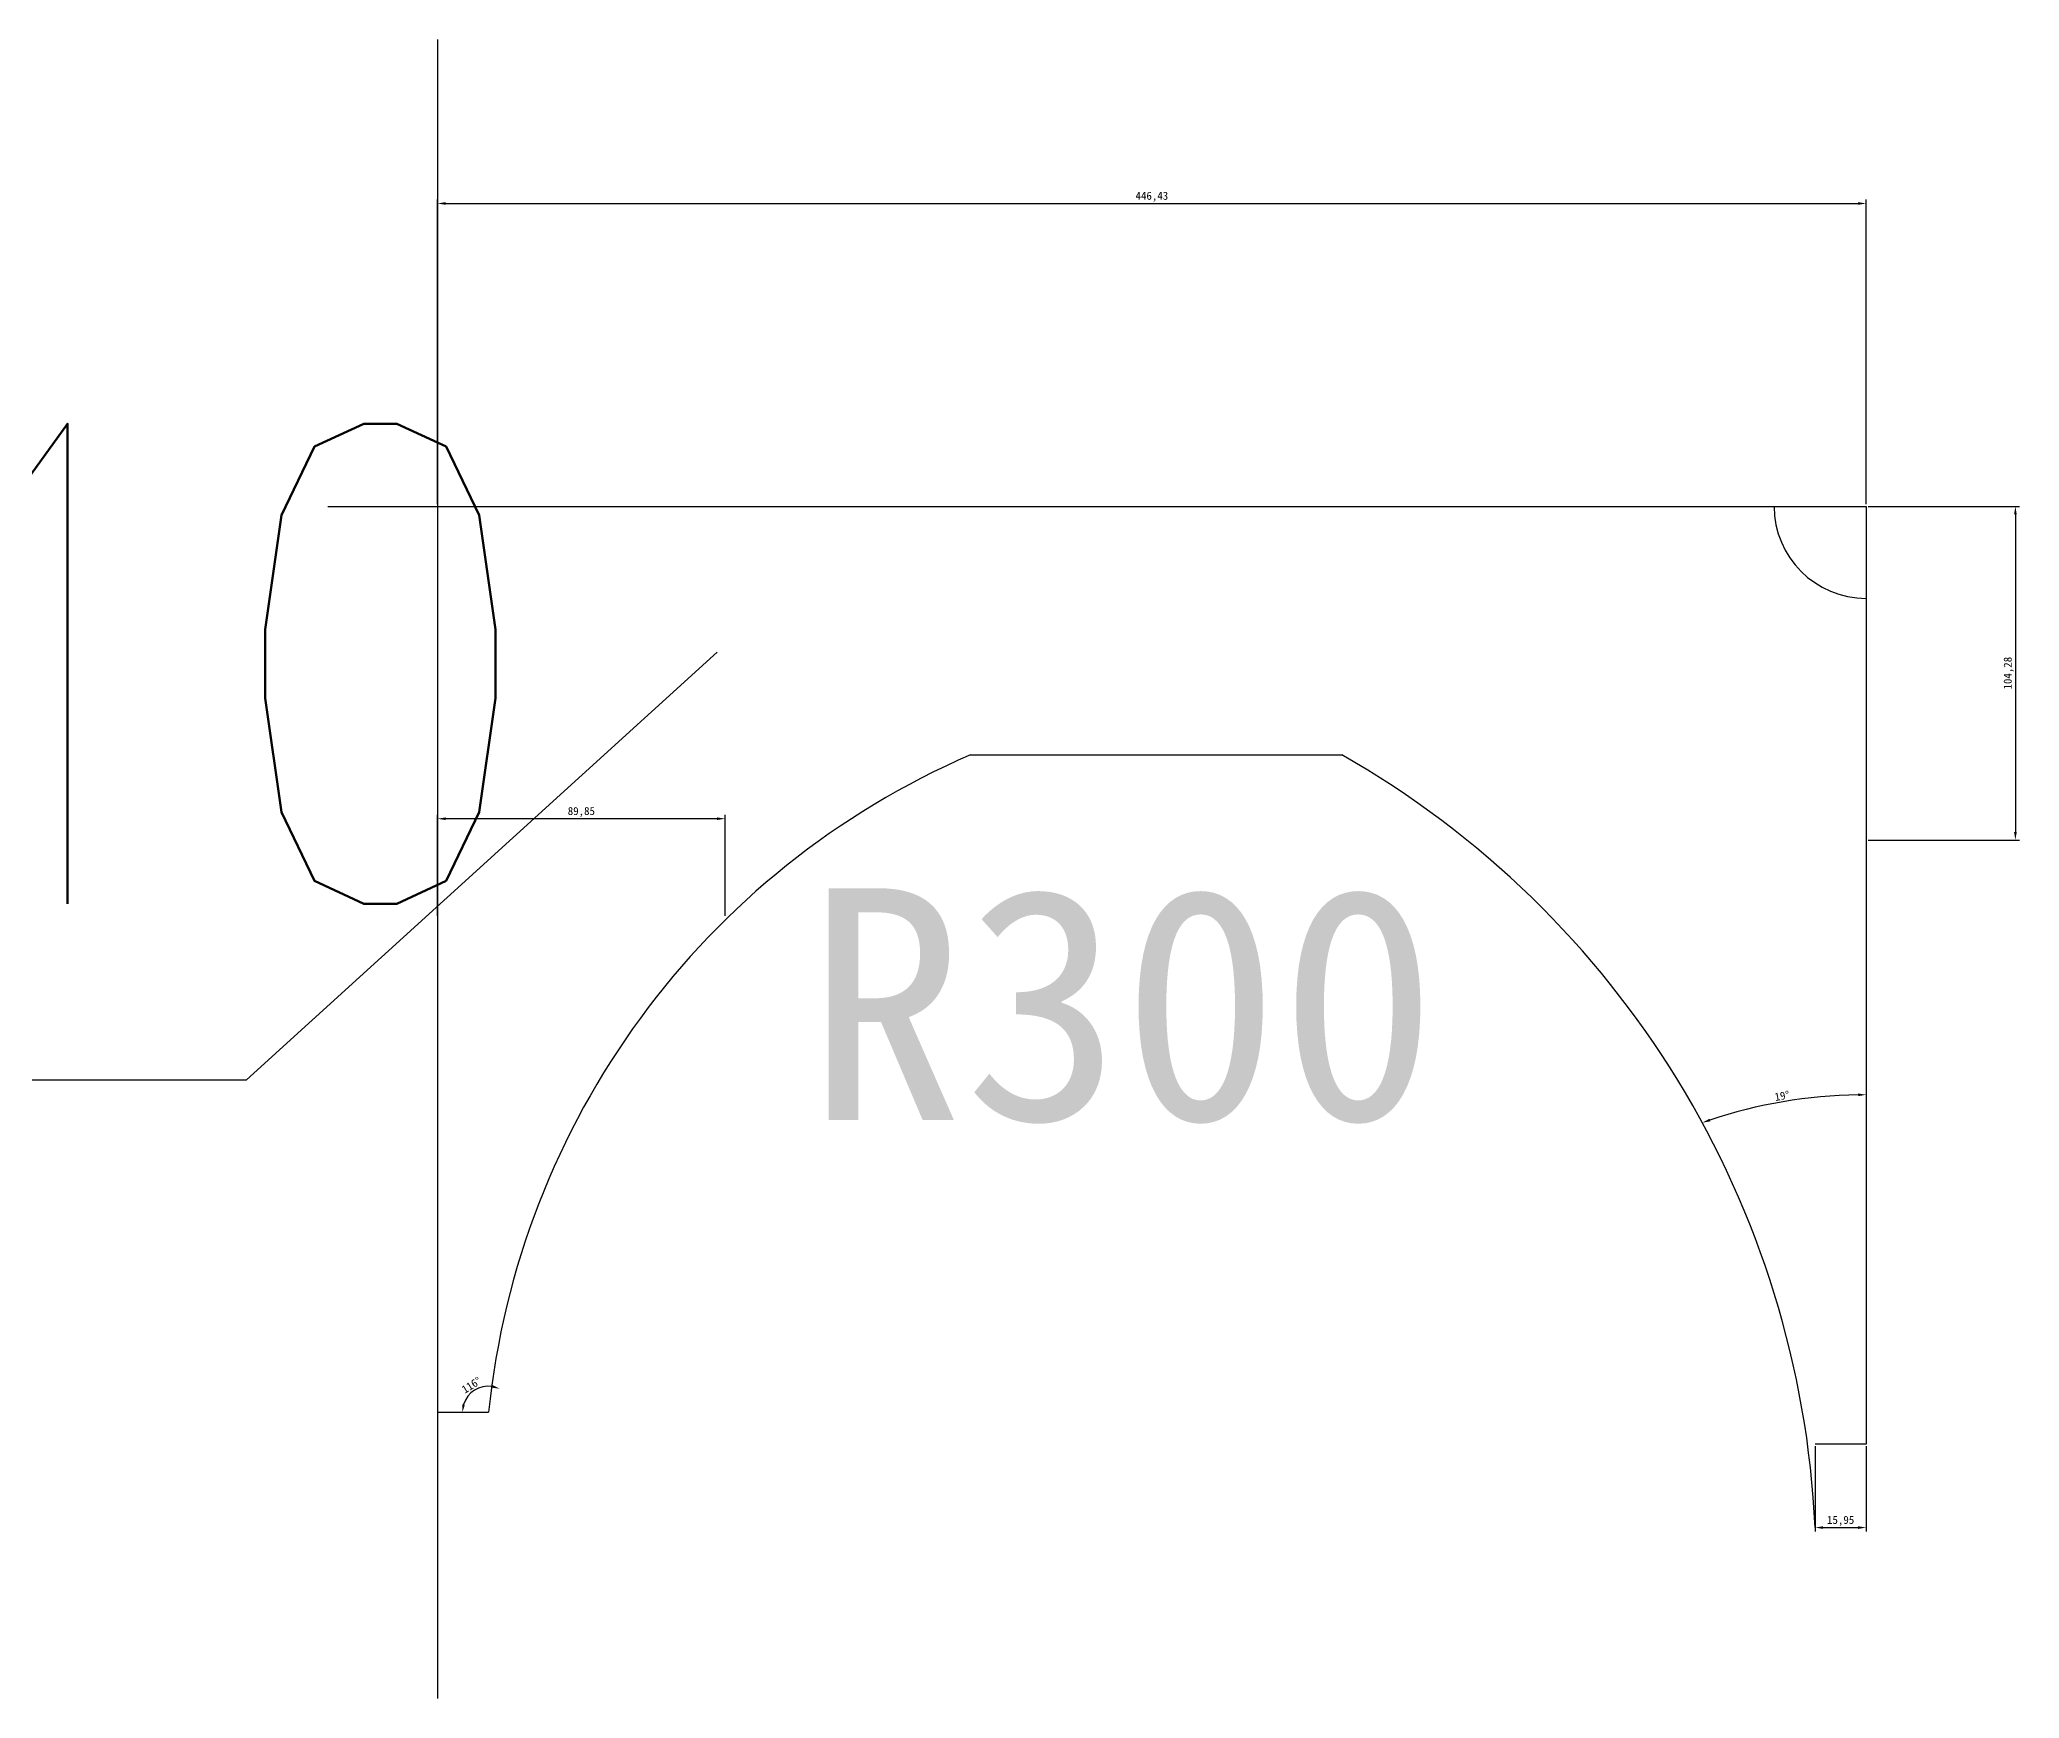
# Model space of a CAD drawing. Header units: millimetres. Extents: x -8154 to 2131, y 2597 to 6746.
# Drawn here: x 1512 to 2131, y 2670 to 3188 of the extents above; entities that cross this region are included whole.
import ezdxf

# ---------------------------------------------------------------- set-up
doc = ezdxf.new("R2010")
doc.units = ezdxf.units.MM
doc.layers.add('100-TX1', color=7, linetype='Continuous')
doc.styles.add('JNRD_E1', font='romans.shx', dxfattribs={"width": 0.8})
doc.styles.get("Standard").update_dxf_attribs({"font": ''})
doc.styles.get('Standard').set_extended_font_data('SimSun')
doc.dimstyles.new('ISO-25', dxfattribs={"dimtxt": 2.5, "dimasz": 2.5, "dimexe": 1.25, "dimexo": 0.625, "dimtad": 1, "dimtxsty": 'Standard', "dimcen": 2.5, "dimazin": 3, "dimtfac": 1, "dimtmove": 0, "dimatfit": 3})

# ---------------------------------------------------------------- blocks, each defined once
blk = doc.blocks.new('*D99')
at = {"color": 0, "lineweight": -2}
for p, q in [((1636.62, 2914.14), (1636.62, 2945.75)), ((1726.47, 2914.14), (1726.47, 2945.75)), ((1723.97, 2944.5), (1639.12, 2944.5))]:
    blk.add_line(p, q, dxfattribs=at)
at = {"color": 0}
for points in [[(1639.12, 2944.92), (1639.12, 2944.09), (1636.62, 2944.5)], [(1723.97, 2944.09), (1723.97, 2944.92), (1726.47, 2944.5)]]:
    blk.add_solid(points, dxfattribs=at)
at = {"layer": 'Defpoints', "color": 0}
for p in [(1636.62, 2944.5), (1636.62, 2913.52), (1726.47, 2913.52)]:
    blk.add_point(p, dxfattribs=at)
at = {"color": 0, "insert": (1681.55, 2946.59), "char_height": 2.5, "attachment_point": 5}
blk.add_mtext('89,85', dxfattribs=at)
blk = doc.blocks.new('*D100')
at = {"color": 0, "lineweight": -2}
blk.add_arc((1652.55, 2759), 8.19, 81.99803, 162.43632, dxfattribs=at)
at = {"color": 0}
for points in [[(1653.57, 2766.71), (1653.81, 2767.51), (1656.09, 2766.39)], [(1644.34, 2761.54), (1645.16, 2761.41), (1644.37, 2759)]]:
    blk.add_solid(points, dxfattribs=at)
at = {"layer": 'Defpoints', "color": 0}
for p in [(1726.47, 2913.52), (1650.72, 2766.98), (1636.62, 2759), (1652.55, 2759), (1652.55, 2759)]:
    blk.add_point(p, dxfattribs=at)
at = {"color": 0, "insert": (1647.19, 2767.52), "char_height": 2.5, "attachment_point": 5, "rotation": 32.21718}
blk.add_mtext('116%%d', dxfattribs=at)
blk = doc.blocks.new('*D101')
at = {"color": 0, "lineweight": -2}
blk.add_arc((2083.05, 2703.53), 154.72, 90.92581, 108.40783, dxfattribs=at)
at = {"color": 0}
for points in [[(2080.56, 2857.81), (2080.55, 2858.64), (2083.05, 2858.25)], [(2034.06, 2850.72), (2034.33, 2849.94), (2031.83, 2849.52)]]:
    blk.add_solid(points, dxfattribs=at)
at = {"layer": 'Defpoints', "color": 0}
for p in [(2083.05, 3042.13), (2014.4, 2899.21), (2050.89, 2854.87), (2067.1, 2749), (2083.05, 2749)]:
    blk.add_point(p, dxfattribs=at)
at = {"color": 0, "insert": (2056.76, 2857.9), "char_height": 2.5, "attachment_point": 5, "rotation": 9.66682}
blk.add_mtext('19%%d', dxfattribs=at)
blk = doc.blocks.new('*D102')
at = {"color": 0, "lineweight": -2}
for p, q in [((1636.62, 3042.76), (1636.62, 3138.03)), ((1639.12, 3136.78), (2080.55, 3136.78)), ((2083.05, 3042.76), (2083.05, 3138.03))]:
    blk.add_line(p, q, dxfattribs=at)
at = {"color": 0}
for points in [[(1639.12, 3137.2), (1639.12, 3136.36), (1636.62, 3136.78)], [(2080.55, 3136.36), (2080.55, 3137.2), (2083.05, 3136.78)]]:
    blk.add_solid(points, dxfattribs=at)
at = {"layer": 'Defpoints', "color": 0}
for p in [(2083.05, 3136.78), (1636.62, 3042.13), (2083.05, 3042.13)]:
    blk.add_point(p, dxfattribs=at)
at = {"color": 0, "insert": (1859.84, 3138.86), "char_height": 2.5, "attachment_point": 5}
blk.add_mtext('446,43', dxfattribs=at)
blk = doc.blocks.new('*D103')
at = {"color": 0, "lineweight": -2}
for p, q in [((2083.68, 3042.13), (2130.94, 3042.13)), ((2129.69, 3039.63), (2129.69, 2940.35)), ((2083.68, 2937.85), (2130.94, 2937.85))]:
    blk.add_line(p, q, dxfattribs=at)
at = {"color": 0}
for points in [[(2130.11, 3039.63), (2129.27, 3039.63), (2129.69, 3042.13)], [(2129.27, 2940.35), (2130.11, 2940.35), (2129.69, 2937.85)]]:
    blk.add_solid(points, dxfattribs=at)
at = {"layer": 'Defpoints', "color": 0}
for p in [(2083.05, 3042.13), (2083.05, 2937.85), (2129.69, 2937.85)]:
    blk.add_point(p, dxfattribs=at)
at = {"color": 0, "insert": (2127.6, 2989.99), "char_height": 2.5, "attachment_point": 5, "rotation": 90}
blk.add_mtext('104,28', dxfattribs=at)
blk = doc.blocks.new('*D104')
at = {"color": 0, "lineweight": -2}
for p, q in [((2067.1, 2748.38), (2067.1, 2721.73)), ((2083.05, 2748.38), (2083.05, 2721.73)), ((2069.6, 2722.98), (2080.55, 2722.98))]:
    blk.add_line(p, q, dxfattribs=at)
at = {"color": 0}
for points in [[(2069.6, 2723.4), (2069.6, 2722.57), (2067.1, 2722.98)], [(2080.55, 2722.57), (2080.55, 2723.4), (2083.05, 2722.98)]]:
    blk.add_solid(points, dxfattribs=at)
at = {"layer": 'Defpoints', "color": 0}
for p in [(2067.1, 2749), (2083.05, 2749), (2083.05, 2722.98)]:
    blk.add_point(p, dxfattribs=at)
at = {"color": 0, "insert": (2075.08, 2725.07), "char_height": 2.5, "attachment_point": 5}
blk.add_mtext('15,95', dxfattribs=at)

msp = doc.modelspace()

# ---------------------------------------------------------------- linework, layer by layer
for p, q in [((1636.62, 3187.991), (1636.62, 2669.6)), ((1602.377, 3042.13), (2083.055, 3042.13)), ((2083.055, 3042.13), (2083.055, 2749.001)), ((1576.958, 2862.93), (1723.972, 2996.603)), ((1803.168, 2964.485), (1919.178, 2964.485)), ((1218.462, 2862.93), (1576.958, 2862.93)), ((1636.62, 2759.002), (1652.555, 2759.002)), ((2083.055, 2749.001), (2067.1, 2749.001))]:
    msp.add_line(p, q)
for centre, radius, start, end in [((2083.055, 3042.13), 28.764, 180, 270), ((1903.284, 2733.164), 252.057, 113.402904, 174.116149), ((1773.9, 2709.448), 293.512, 2.6431, 60.332676)]:
    msp.add_arc(centre, radius, start, end)

# ---------------------------------------------------------------- texts
msp.add_text('R300', height=72.4065, rotation=1080).set_placement((1751.944, 2850.367))
at = {"layer": '100-TX1', "color": 2, "linetype": 'Continuous', "style": 'JNRD_E1', "width": 0.8}
msp.add_text('FL100X10', height=150, dxfattribs=at).set_placement((872.998, 2917.943))

# ---------------------------------------------------------------- dimensions: what is measured, and where the dimension line sits
dim = msp.add_aligned_dim(p1=(1636.62, 3042.1303), p2=(2083.0549, 3042.1303), distance=94.6501, dimstyle='ISO-25')
dim.commit()
dim.dimension.update_dxf_attribs({"geometry": '*D102', "text_midpoint": (1859.8375, 3138.8648)})
for base, line1, line2, picture, middle in [((2050.885, 2854.866), ((2067.1, 2749.001), (2014.4, 2899.207)), ((2083.055, 3042.13), (2083.055, 2749.001)), '*D101', (2056.76, 2857.898)), ((1650.719, 2766.981), ((1636.62, 2759.002), (1652.555, 2759.002)), ((1652.555, 2759.002), (1726.472, 2913.518)), '*D100', (1647.19, 2767.516))]:
    dim = msp.add_angular_dim_2l(base=base, line1=line1, line2=line2, dimstyle='ISO-25')
    dim.commit()
    dim.dimension.update_dxf_attribs({"geometry": picture, "text_midpoint": middle})
dim = msp.add_linear_dim(base=(2129.689, 2937.851), p1=(2083.055, 3042.13), p2=(2083.055, 2937.851), angle=90, dimstyle='ISO-25')
dim.commit()
dim.dimension.update_dxf_attribs({"geometry": '*D103', "text_midpoint": (2127.605, 2989.991)})
for base, p1, p2, picture, middle in [((1636.62, 2944.504), (1726.472, 2913.518), (1636.62, 2913.518), '*D99', (1681.546, 2946.588)), ((2083.0549, 2722.9835), (2067.1, 2749.0012), (2083.0549, 2749.0012), '*D104', (2075.0774, 2725.068))]:
    dim = msp.add_linear_dim(base=base, p1=p1, p2=p2, dimstyle='ISO-25')
    dim.commit()
    dim.dimension.update_dxf_attribs({"geometry": picture, "text_midpoint": middle})

doc.saveas('drawing.dxf')
